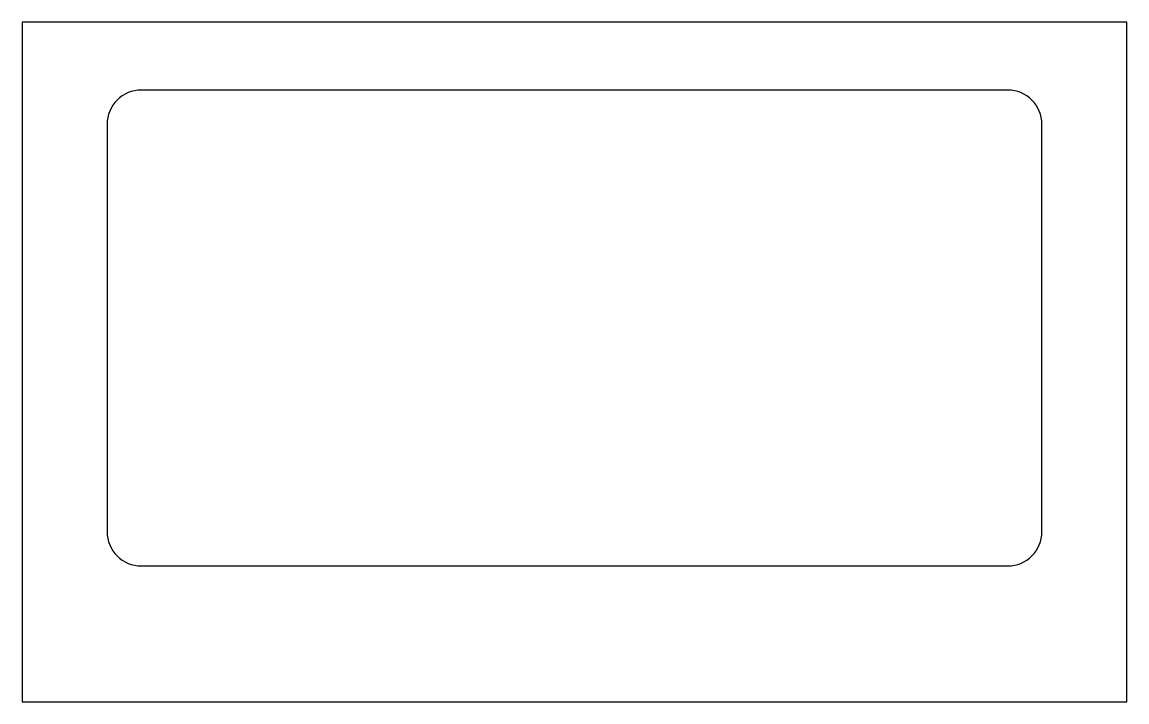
# Model space of a CAD drawing. Extents: x 0 to 325, y 0 to 200.
import ezdxf

# ---------------------------------------------------------------- set-up
doc = ezdxf.new("R2010")
doc.units = 0
doc.layers.get('0').update_dxf_attribs({"linetype": 'continuous'})

msp = doc.modelspace()

# ---------------------------------------------------------------- linework, layer by layer
at = {"color": 0}
msp.add_lwpolyline([(0, 0), (325, 0), (325, 200), (0, 200)], close=True, dxfattribs=at)
msp.add_lwpolyline([(290, 40, 0.414214), (300, 50), (300, 170, 0.414214), (290, 180), (35, 180, 0.414214), (25, 170), (25, 50, 0.414214), (35, 40)], format="xyb", close=True, dxfattribs=at)

doc.saveas('drawing.dxf')
